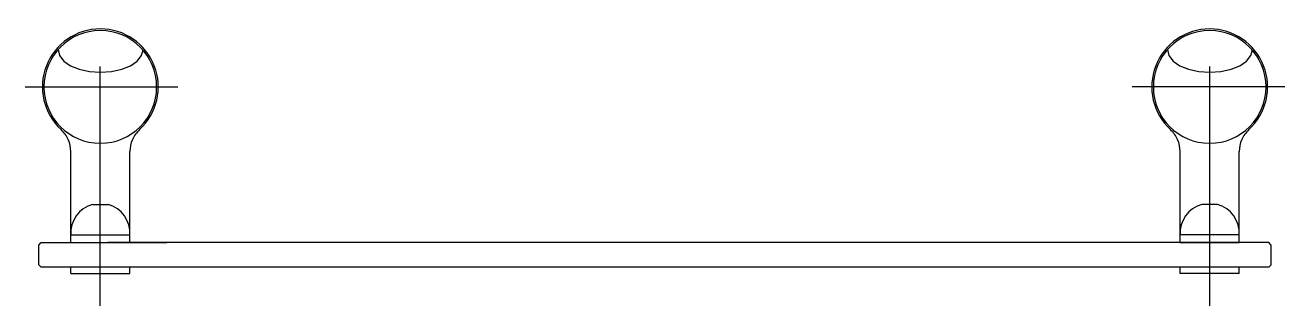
# Model space of a CAD drawing. Extents: x -1.155 to -0.628, y 288.072 to 288.19.
import ezdxf

# ---------------------------------------------------------------- set-up
doc = ezdxf.new("R2010")
doc.units = 0
doc.header["$LTSCALE"] = 0.2
doc.header["$MEASUREMENT"] = 0
doc.linetypes.add('AXES', pattern=[0.54, 0.3, -0.08, 0.08, -0.08])
doc.linetypes.add('CONTINU', pattern=[0])
doc.layers.get('0').update_dxf_attribs({"linetype": 'CONTINUOUS'})
doc.layers.add('DECA_EIXOS', color=5, linetype='AXES')

msp = doc.modelspace()

# ---------------------------------------------------------------- linework, layer by layer
at = {"linetype": 'CONTINU'}
for points in [[(-1.10686, 288.14615, 2.569107), (-1.13965, 288.14615)], [(-1.12326, 288.18759, 1), (-1.12326, 288.14044)], [(-1.12326, 288.14044, 1), (-1.12326, 288.18759)], [(-0.64256, 288.14615, 2.569094), (-0.67534, 288.14615)], [(-0.65895, 288.18759, 1), (-0.65895, 288.14044)], [(-0.65895, 288.14044, 1), (-0.65895, 288.18759)], [(-1.13667, 288.14198, 0.104544), (-1.13965, 288.14615)], [(-1.10686, 288.14615, 0.104544), (-1.10984, 288.14198)], [(-0.67237, 288.14198, 0.104544), (-0.67534, 288.14615)], [(-0.64256, 288.14615, 0.104755), (-0.64554, 288.14198)], [(-1.13564, 288.13702, 0.103299), (-1.13667, 288.14198)], [(-1.10984, 288.14198, 0.103299), (-1.11088, 288.13702)], [(-0.67133, 288.13702, 0.103299), (-0.67237, 288.14198)], [(-0.64554, 288.14198, 0.103299), (-0.64657, 288.13702)], [(-1.12651, 288.1149, 0.357459), (-1.1356, 288.1021)], [(-1.11091, 288.1021, 0.357458), (-1.12001, 288.1149)], [(-0.6622, 288.1149, 0.357459), (-0.6713, 288.1021)], [(-0.64661, 288.1021, 0.357459), (-0.6557, 288.1149)]]:
    msp.add_lwpolyline(points, format="xyb", dxfattribs=at)
for points in [[(-1.14095, 288.17959), (-1.14033, 288.1771), (-1.13854, 288.17482), (-1.13573, 288.17289), (-1.13207, 288.17141), (-1.12773, 288.17047), (-1.12316, 288.17015), (-1.11859, 288.17047), (-1.11425, 288.17141), (-1.11059, 288.17289), (-1.10778, 288.17482), (-1.10599, 288.1771), (-1.10539, 288.1795)], [(-0.67665, 288.17959), (-0.67603, 288.1771), (-0.67423, 288.17482), (-0.67142, 288.17289), (-0.66776, 288.17141), (-0.66343, 288.17047), (-0.65885, 288.17015), (-0.65428, 288.17047), (-0.64995, 288.17141), (-0.64629, 288.17289), (-0.64348, 288.17482), (-0.64168, 288.1771), (-0.64108, 288.1795)], [(-1.13564, 288.09891), (-1.13564, 288.13702)], [(-1.11088, 288.09891), (-1.11088, 288.13702)], [(-0.67133, 288.09891), (-0.67133, 288.13702)], [(-0.64657, 288.09891), (-0.64657, 288.13702)], [(-1.12651, 288.1149), (-1.12001, 288.1149)], [(-0.6557, 288.1149), (-0.6622, 288.1149)], [(-1.14905, 288.09787), (-1.14802, 288.09891)], [(-1.14802, 288.09891), (-1.0954, 288.09891)], [(-1.1356, 288.1021), (-1.11091, 288.1021)], [(-0.68681, 288.09891), (-1.12016, 288.09891)], [(-0.63419, 288.09891), (-0.68681, 288.09891)], [(-0.67133, 288.09891), (-0.64657, 288.09891)], [(-0.64661, 288.1021), (-0.6713, 288.1021)], [(-0.63316, 288.09787), (-0.63419, 288.09891)], [(-1.14905, 288.08962), (-1.14905, 288.09787)], [(-0.63316, 288.08962), (-0.63316, 288.09787)], [(-1.14905, 288.08962), (-1.14802, 288.08859)], [(-0.63419, 288.08859), (-1.14802, 288.08859)], [(-1.13564, 288.08601), (-1.13564, 288.08859)], [(-1.11088, 288.08601), (-1.11088, 288.08859)], [(-0.67133, 288.08601), (-0.67133, 288.08859)], [(-0.64657, 288.08601), (-0.64657, 288.08859)], [(-0.63316, 288.08962), (-0.63419, 288.08859)], [(-1.13564, 288.08601), (-1.11088, 288.08601)], [(-0.64657, 288.08601), (-0.67133, 288.08601)]]:
    msp.add_lwpolyline(points, dxfattribs=at)
at = {"layer": 'DECA_EIXOS'}
for points in [[(-1.12326, 288.07249), (-1.12326, 288.18981)], [(-0.65895, 288.07249), (-0.65895, 288.18981)], [(-1.1547, 288.16401), (-1.09078, 288.16401)], [(-0.62751, 288.16401), (-0.69143, 288.16401)]]:
    msp.add_lwpolyline(points, dxfattribs=at)

doc.saveas('drawing.dxf')
